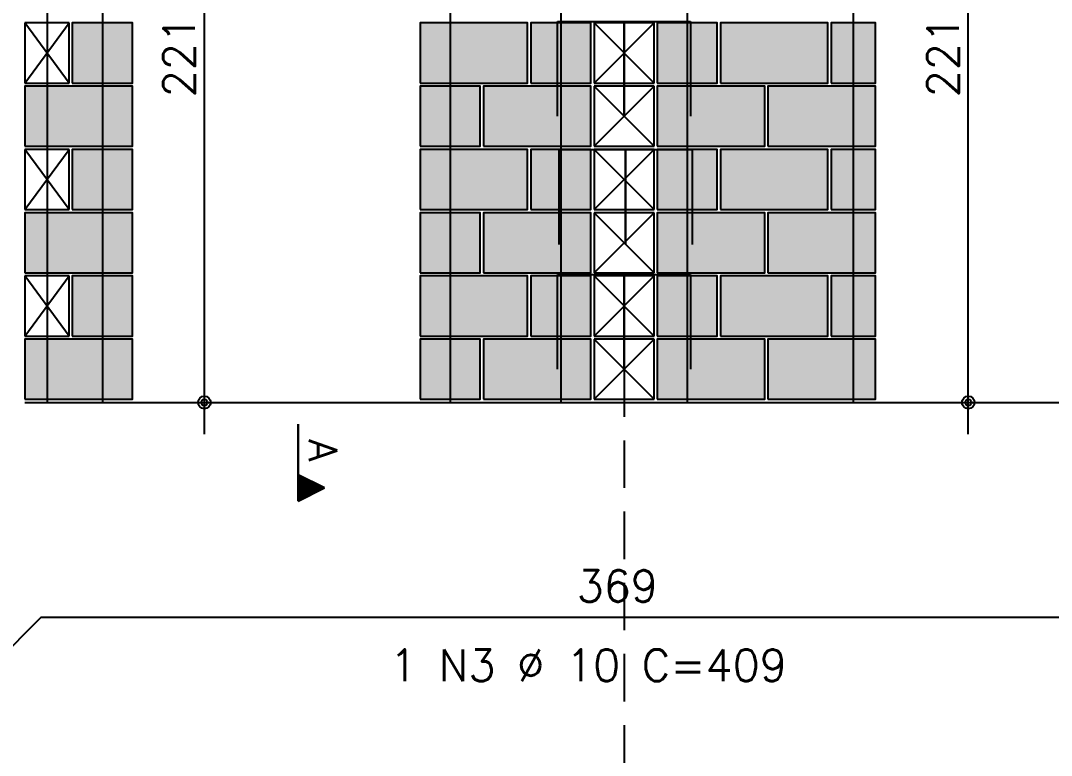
# Model space of a CAD drawing. Extents: x -2 to 121, y -2 to 61.
# Drawn here: x 39.86 to 46.38, y 8.04 to 12.69 of the extents above; entities that cross this region are included whole.
import ezdxf

# ---------------------------------------------------------------- set-up
doc = ezdxf.new("R2010")
doc.units = 0
doc.header["$MEASUREMENT"] = 0
doc.linetypes.add('ESTILO_TQS_0001', pattern=[0.45, 0.3, -0.15])
for name, color, linetype in [('PENA_01', 1, 'CONTINUOUS'), ('PENA_02', 2, 'CONTINUOUS'), ('PENA_03', 3, 'CONTINUOUS'), ('PENA_05', 5, 'CONTINUOUS'), ('PENA_21', 100, 'CONTINUOUS'), ('PENA_23', 50, 'CONTINUOUS'), ('PENA_28', 135, 'CONTINUOUS')]:
    doc.layers.add(name, color=color, linetype=linetype)
doc.styles.get("Standard").update_dxf_attribs({"font": 'ROMANS.SHX'})

msp = doc.modelspace()

# ---------------------------------------------------------------- linework, layer by layer
at = {"layer": 'PENA_01', "linetype": 'Continuous'}
for p, q in [((41.02722, 10.075732), (41.02722, 14.895732)), ((45.859388, 10.075732), (45.859388, 14.895732)), ((41.117492, 10.275732), (41.22722, 10.275732)), ((46.013552, 10.275732), (46.059388, 10.275732))]:
    msp.add_line(p, q, dxfattribs=at)
at = {"layer": 'PENA_01', "linetype": 'ESTILO_TQS_0001'}
msp.add_line((43.681845, 10.485732), (43.681845, 4.630026), dxfattribs=at)
at = {"layer": 'PENA_02', "linetype": 'Continuous'}
for p, q in [((40.171845, 12.675732), (39.891845, 12.675732)), ((39.891845, 12.675732), (39.891845, 12.295732)), ((40.171845, 12.295732), (40.171845, 12.675732)), ((43.871845, 12.675732), (43.491845, 12.675732)), ((43.491845, 12.675732), (43.491845, 12.295732)), ((43.871845, 12.295732), (43.871845, 12.675732)), ((39.891845, 12.295732), (40.171845, 12.295732)), ((43.491845, 12.295732), (43.871845, 12.295732)), ((43.871845, 12.275732), (43.491845, 12.275732)), ((43.491845, 12.275732), (43.491845, 11.895732)), ((43.871845, 11.895732), (43.871845, 12.275732)), ((40.171845, 11.875732), (39.891845, 11.875732)), ((39.891845, 11.875732), (39.891845, 11.495732)), ((40.171845, 11.495732), (40.171845, 11.875732)), ((43.491845, 11.895732), (43.871845, 11.895732)), ((43.871845, 11.875732), (43.491845, 11.875732)), ((43.491845, 11.875732), (43.491845, 11.495732)), ((43.871845, 11.495732), (43.871845, 11.875732)), ((39.891845, 11.495732), (40.171845, 11.495732)), ((43.491845, 11.495732), (43.871845, 11.495732)), ((43.871845, 11.475732), (43.491845, 11.475732)), ((43.491845, 11.475732), (43.491845, 11.095732)), ((43.871845, 11.095732), (43.871845, 11.475732)), ((43.491845, 11.095732), (43.871845, 11.095732)), ((40.171845, 11.075732), (39.891845, 11.075732)), ((39.891845, 11.075732), (39.891845, 10.695732)), ((40.171845, 10.695732), (40.171845, 11.075732)), ((43.871845, 11.075732), (43.491845, 11.075732)), ((43.491845, 11.075732), (43.491845, 10.695732)), ((43.871845, 10.695732), (43.871845, 11.075732)), ((39.891845, 10.695732), (40.171845, 10.695732)), ((43.491845, 10.695732), (43.871845, 10.695732)), ((43.871845, 10.675732), (43.491845, 10.675732)), ((43.491845, 10.675732), (43.491845, 10.295732)), ((43.871845, 10.295732), (43.871845, 10.675732)), ((39.891845, 10.275732), (47.471845, 10.275732)), ((43.491845, 10.295732), (43.871845, 10.295732))]:
    msp.add_line(p, q, dxfattribs=at)
for points in [[(40.191845, 12.295732), (40.571845, 12.295732), (40.571845, 12.675732), (40.191845, 12.675732), (40.191845, 12.295732)], [(42.391845, 12.295732), (43.071845, 12.295732), (43.071845, 12.675732), (42.391845, 12.675732), (42.391845, 12.295732)], [(43.091845, 12.295732), (43.471845, 12.295732), (43.471845, 12.675732), (43.091845, 12.675732), (43.091845, 12.295732)], [(43.891845, 12.295732), (44.271845, 12.295732), (44.271845, 12.675732), (43.891845, 12.675732), (43.891845, 12.295732)], [(44.291845, 12.295732), (44.971845, 12.295732), (44.971845, 12.675732), (44.291845, 12.675732), (44.291845, 12.295732)], [(44.991845, 12.295732), (45.271845, 12.295732), (45.271845, 12.675732), (44.991845, 12.675732), (44.991845, 12.295732)], [(39.891845, 11.895732), (40.571845, 11.895732), (40.571845, 12.275732), (39.891845, 12.275732), (39.891845, 11.895732)], [(42.391845, 11.895732), (42.771845, 11.895732), (42.771845, 12.275732), (42.391845, 12.275732), (42.391845, 11.895732)], [(42.791845, 11.895732), (43.471845, 11.895732), (43.471845, 12.275732), (42.791845, 12.275732), (42.791845, 11.895732)], [(43.891845, 11.895732), (44.571845, 11.895732), (44.571845, 12.275732), (43.891845, 12.275732), (43.891845, 11.895732)], [(44.591845, 11.895732), (45.271845, 11.895732), (45.271845, 12.275732), (44.591845, 12.275732), (44.591845, 11.895732)], [(40.191845, 11.495732), (40.571845, 11.495732), (40.571845, 11.875732), (40.191845, 11.875732), (40.191845, 11.495732)], [(42.391845, 11.495732), (43.071845, 11.495732), (43.071845, 11.875732), (42.391845, 11.875732), (42.391845, 11.495732)], [(43.091845, 11.495732), (43.471845, 11.495732), (43.471845, 11.875732), (43.091845, 11.875732), (43.091845, 11.495732)], [(43.891845, 11.495732), (44.271845, 11.495732), (44.271845, 11.875732), (43.891845, 11.875732), (43.891845, 11.495732)], [(44.291845, 11.495732), (44.971845, 11.495732), (44.971845, 11.875732), (44.291845, 11.875732), (44.291845, 11.495732)], [(44.991845, 11.495732), (45.271845, 11.495732), (45.271845, 11.875732), (44.991845, 11.875732), (44.991845, 11.495732)], [(39.891845, 11.095732), (40.571845, 11.095732), (40.571845, 11.475732), (39.891845, 11.475732), (39.891845, 11.095732)], [(42.391845, 11.095732), (42.771845, 11.095732), (42.771845, 11.475732), (42.391845, 11.475732), (42.391845, 11.095732)], [(42.791845, 11.095732), (43.471845, 11.095732), (43.471845, 11.475732), (42.791845, 11.475732), (42.791845, 11.095732)], [(43.891845, 11.095732), (44.571845, 11.095732), (44.571845, 11.475732), (43.891845, 11.475732), (43.891845, 11.095732)], [(44.591845, 11.095732), (45.271845, 11.095732), (45.271845, 11.475732), (44.591845, 11.475732), (44.591845, 11.095732)], [(40.191845, 10.695732), (40.571845, 10.695732), (40.571845, 11.075732), (40.191845, 11.075732), (40.191845, 10.695732)], [(42.391845, 10.695732), (43.071845, 10.695732), (43.071845, 11.075732), (42.391845, 11.075732), (42.391845, 10.695732)], [(43.091845, 10.695732), (43.471845, 10.695732), (43.471845, 11.075732), (43.091845, 11.075732), (43.091845, 10.695732)], [(43.891845, 10.695732), (44.271845, 10.695732), (44.271845, 11.075732), (43.891845, 11.075732), (43.891845, 10.695732)], [(44.291845, 10.695732), (44.971845, 10.695732), (44.971845, 11.075732), (44.291845, 11.075732), (44.291845, 10.695732)], [(44.991845, 10.695732), (45.271845, 10.695732), (45.271845, 11.075732), (44.991845, 11.075732), (44.991845, 10.695732)], [(39.891845, 10.295732), (40.571845, 10.295732), (40.571845, 10.675732), (39.891845, 10.675732), (39.891845, 10.295732)], [(42.391845, 10.295732), (42.771845, 10.295732), (42.771845, 10.675732), (42.391845, 10.675732), (42.391845, 10.295732)], [(42.791845, 10.295732), (43.471845, 10.295732), (43.471845, 10.675732), (42.791845, 10.675732), (42.791845, 10.295732)], [(43.891845, 10.295732), (44.571845, 10.295732), (44.571845, 10.675732), (43.891845, 10.675732), (43.891845, 10.295732)], [(44.591845, 10.295732), (45.271845, 10.295732), (45.271845, 10.675732), (44.591845, 10.675732), (44.591845, 10.295732)]]:
    msp.add_lwpolyline(points, dxfattribs=at)
for centre, radius in [((41.02722, 10.275732), 0.04), ((45.859388, 10.275732), 0.04), ((41.02722, 10.275732), 0.02), ((45.859388, 10.275732), 0.02)]:
    msp.add_circle(centre, radius, dxfattribs=at)
at = {"layer": 'PENA_03', "linetype": 'Continuous'}
for p, q in [((39.891845, 12.295732), (40.171845, 12.675732)), ((40.171845, 12.295732), (39.891845, 12.675732)), ((43.491845, 12.295732), (43.871845, 12.675732)), ((43.871845, 12.295732), (43.491845, 12.675732)), ((43.491845, 11.895732), (43.871845, 12.275732)), ((43.871845, 11.895732), (43.491845, 12.275732)), ((39.891845, 11.495732), (40.171845, 11.875732)), ((40.171845, 11.495732), (39.891845, 11.875732)), ((43.491845, 11.495732), (43.871845, 11.875732)), ((43.871845, 11.495732), (43.491845, 11.875732)), ((43.491845, 11.095732), (43.871845, 11.475732)), ((43.871845, 11.095732), (43.491845, 11.475732)), ((39.891845, 10.695732), (40.171845, 11.075732)), ((40.171845, 10.695732), (39.891845, 11.075732)), ((43.491845, 10.695732), (43.871845, 11.075732)), ((43.871845, 10.695732), (43.491845, 11.075732)), ((43.491845, 10.295732), (43.871845, 10.675732)), ((43.871845, 10.295732), (43.491845, 10.675732)), ((40.917492, 10.275732), (40.917492, 10.275732)), ((45.813552, 10.275732), (45.813552, 10.275732)), ((41.62009, 10.138667), (41.62009, 9.652285)), ((41.620786, 9.81787), (41.620786, 10.138667)), ((41.786023, 9.735251), (41.620785, 9.81787)), ((41.620786, 9.653413), (41.620786, 9.81709)), ((41.784462, 9.735251), (41.620786, 9.81709)), ((41.632854, 9.658667), (41.632854, 9.811836)), ((41.645618, 9.665049), (41.645618, 9.805454)), ((41.658382, 9.671431), (41.658382, 9.799072)), ((41.671146, 9.677813), (41.671146, 9.79269)), ((41.68391, 9.684195), (41.68391, 9.786308)), ((41.62009, 9.652285), (41.786023, 9.735251)), ((41.620785, 9.653413), (41.784462, 9.735251)), ((41.696674, 9.690577), (41.696674, 9.779926)), ((41.709438, 9.696959), (41.709438, 9.773544)), ((41.722202, 9.703341), (41.722202, 9.767162)), ((41.734966, 9.709723), (41.734966, 9.76078)), ((41.74773, 9.716105), (41.74773, 9.754398)), ((41.760495, 9.722487), (41.760495, 9.748016)), ((41.773259, 9.728869), (41.773259, 9.741633))]:
    msp.add_line(p, q, dxfattribs=at)
at = {"layer": 'PENA_05', "linetype": 'Continuous'}
for p, q in [((43.261845, 12.085732), (43.261845, 12.685732)), ((43.261845, 12.685732), (43.681845, 12.685732)), ((43.681845, 12.085732), (43.681845, 12.685732)), ((43.681845, 12.685732), (44.101845, 12.685732)), ((43.681845, 12.685732), (43.681845, 12.085732)), ((44.101845, 12.685732), (44.101845, 12.085732)), ((43.271845, 11.275732), (43.271845, 11.875732)), ((43.271845, 11.875732), (43.691845, 11.875732)), ((43.691845, 11.275732), (43.691845, 11.875732)), ((43.691845, 11.875732), (44.111845, 11.875732)), ((43.691845, 11.875732), (43.691845, 11.275732)), ((44.111845, 11.875732), (44.111845, 11.275732)), ((43.261845, 10.485732), (43.261845, 11.085732)), ((43.261845, 11.085732), (43.681845, 11.085732)), ((43.681845, 10.485732), (43.681845, 11.085732)), ((43.681845, 11.085732), (44.101845, 11.085732)), ((43.681845, 11.085732), (43.681845, 10.485732)), ((44.101845, 11.085732), (44.101845, 10.485732)), ((39.991845, 8.915145), (39.709002, 8.632302)), ((47.371845, 8.915145), (39.991845, 8.915145))]:
    msp.add_line(p, q, dxfattribs=at)
for points in [[(40.031845, 16.915732), (40.031845, 10.275732)], [(40.381845, 16.915732), (40.381845, 10.275732)], [(42.581845, 16.915732), (42.581845, 10.275732)], [(43.281845, 16.915732), (43.281845, 10.275732)], [(44.081845, 16.915732), (44.081845, 10.275732)], [(45.131845, 16.915732), (45.131845, 10.275732)]]:
    msp.add_lwpolyline(points, dxfattribs=at)
at = {"layer": 'PENA_21', "linetype": 'Continuous'}
for points in [[(42.391845, 12.295732), (43.071845, 12.295732), (43.071845, 12.675732), (42.391845, 12.675732), (42.391845, 12.295732)], [(44.291845, 12.295732), (44.971845, 12.295732), (44.971845, 12.675732), (44.291845, 12.675732), (44.291845, 12.295732)], [(39.891845, 11.895732), (40.571845, 11.895732), (40.571845, 12.275732), (39.891845, 12.275732), (39.891845, 11.895732)], [(42.791845, 11.895732), (43.471845, 11.895732), (43.471845, 12.275732), (42.791845, 12.275732), (42.791845, 11.895732)], [(43.891845, 11.895732), (44.571845, 11.895732), (44.571845, 12.275732), (43.891845, 12.275732), (43.891845, 11.895732)], [(44.591845, 11.895732), (45.271845, 11.895732), (45.271845, 12.275732), (44.591845, 12.275732), (44.591845, 11.895732)], [(42.391845, 11.495732), (43.071845, 11.495732), (43.071845, 11.875732), (42.391845, 11.875732), (42.391845, 11.495732)], [(44.291845, 11.495732), (44.971845, 11.495732), (44.971845, 11.875732), (44.291845, 11.875732), (44.291845, 11.495732)], [(39.891845, 11.095732), (40.571845, 11.095732), (40.571845, 11.475732), (39.891845, 11.475732), (39.891845, 11.095732)], [(42.791845, 11.095732), (43.471845, 11.095732), (43.471845, 11.475732), (42.791845, 11.475732), (42.791845, 11.095732)], [(43.891845, 11.095732), (44.571845, 11.095732), (44.571845, 11.475732), (43.891845, 11.475732), (43.891845, 11.095732)], [(44.591845, 11.095732), (45.271845, 11.095732), (45.271845, 11.475732), (44.591845, 11.475732), (44.591845, 11.095732)], [(42.391845, 10.695732), (43.071845, 10.695732), (43.071845, 11.075732), (42.391845, 11.075732), (42.391845, 10.695732)], [(44.291845, 10.695732), (44.971845, 10.695732), (44.971845, 11.075732), (44.291845, 11.075732), (44.291845, 10.695732)], [(39.891845, 10.295732), (40.571845, 10.295732), (40.571845, 10.675732), (39.891845, 10.675732), (39.891845, 10.295732)], [(42.791845, 10.295732), (43.471845, 10.295732), (43.471845, 10.675732), (42.791845, 10.675732), (42.791845, 10.295732)], [(43.891845, 10.295732), (44.571845, 10.295732), (44.571845, 10.675732), (43.891845, 10.675732), (43.891845, 10.295732)], [(44.591845, 10.295732), (45.271845, 10.295732), (45.271845, 10.675732), (44.591845, 10.675732), (44.591845, 10.295732)]]:
    msp.add_lwpolyline(points, dxfattribs=at)
for points in [[(42.391845, 12.295732), (43.071845, 12.295732), (43.071845, 12.675732)], [(42.391845, 12.295732), (43.071845, 12.675732), (42.391845, 12.675732)], [(42.391845, 12.295732), (42.391845, 12.675732), (42.391845, 12.295732)], [(44.291845, 12.295732), (44.971845, 12.295732), (44.971845, 12.675732)], [(44.291845, 12.295732), (44.971845, 12.675732), (44.291845, 12.675732)], [(44.291845, 12.295732), (44.291845, 12.675732), (44.291845, 12.295732)], [(39.891845, 11.895732), (40.571845, 11.895732), (40.571845, 12.275732)], [(39.891845, 11.895732), (40.571845, 12.275732), (39.891845, 12.275732)], [(39.891845, 11.895732), (39.891845, 12.275732), (39.891845, 11.895732)], [(42.791845, 11.895732), (43.471845, 11.895732), (43.471845, 12.275732)], [(42.791845, 11.895732), (43.471845, 12.275732), (42.791845, 12.275732)], [(42.791845, 11.895732), (42.791845, 12.275732), (42.791845, 11.895732)], [(43.891845, 11.895732), (44.571845, 11.895732), (44.571845, 12.275732)], [(43.891845, 11.895732), (44.571845, 12.275732), (43.891845, 12.275732)], [(43.891845, 11.895732), (43.891845, 12.275732), (43.891845, 11.895732)], [(44.591845, 11.895732), (45.271845, 11.895732), (45.271845, 12.275732)], [(44.591845, 11.895732), (45.271845, 12.275732), (44.591845, 12.275732)], [(44.591845, 11.895732), (44.591845, 12.275732), (44.591845, 11.895732)], [(42.391845, 11.495732), (43.071845, 11.495732), (43.071845, 11.875732)], [(42.391845, 11.495732), (43.071845, 11.875732), (42.391845, 11.875732)], [(42.391845, 11.495732), (42.391845, 11.875732), (42.391845, 11.495732)], [(44.291845, 11.495732), (44.971845, 11.495732), (44.971845, 11.875732)], [(44.291845, 11.495732), (44.971845, 11.875732), (44.291845, 11.875732)], [(44.291845, 11.495732), (44.291845, 11.875732), (44.291845, 11.495732)], [(39.891845, 11.095732), (40.571845, 11.095732), (40.571845, 11.475732)], [(39.891845, 11.095732), (40.571845, 11.475732), (39.891845, 11.475732)], [(39.891845, 11.095732), (39.891845, 11.475732), (39.891845, 11.095732)], [(42.791845, 11.095732), (43.471845, 11.095732), (43.471845, 11.475732)], [(42.791845, 11.095732), (43.471845, 11.475732), (42.791845, 11.475732)], [(42.791845, 11.095732), (42.791845, 11.475732), (42.791845, 11.095732)], [(43.891845, 11.095732), (44.571845, 11.095732), (44.571845, 11.475732)], [(43.891845, 11.095732), (44.571845, 11.475732), (43.891845, 11.475732)], [(43.891845, 11.095732), (43.891845, 11.475732), (43.891845, 11.095732)], [(44.591845, 11.095732), (45.271845, 11.095732), (45.271845, 11.475732)], [(44.591845, 11.095732), (45.271845, 11.475732), (44.591845, 11.475732)], [(44.591845, 11.095732), (44.591845, 11.475732), (44.591845, 11.095732)], [(42.391845, 10.695732), (43.071845, 10.695732), (43.071845, 11.075732)], [(42.391845, 10.695732), (43.071845, 11.075732), (42.391845, 11.075732)], [(42.391845, 10.695732), (42.391845, 11.075732), (42.391845, 10.695732)], [(44.291845, 10.695732), (44.971845, 10.695732), (44.971845, 11.075732)], [(44.291845, 10.695732), (44.971845, 11.075732), (44.291845, 11.075732)], [(44.291845, 10.695732), (44.291845, 11.075732), (44.291845, 10.695732)], [(39.891845, 10.295732), (40.571845, 10.295732), (40.571845, 10.675732)], [(39.891845, 10.295732), (40.571845, 10.675732), (39.891845, 10.675732)], [(39.891845, 10.295732), (39.891845, 10.675732), (39.891845, 10.295732)], [(42.791845, 10.295732), (43.471845, 10.295732), (43.471845, 10.675732)], [(42.791845, 10.295732), (43.471845, 10.675732), (42.791845, 10.675732)], [(42.791845, 10.295732), (42.791845, 10.675732), (42.791845, 10.295732)], [(43.891845, 10.295732), (44.571845, 10.295732), (44.571845, 10.675732)], [(43.891845, 10.295732), (44.571845, 10.675732), (43.891845, 10.675732)], [(43.891845, 10.295732), (43.891845, 10.675732), (43.891845, 10.295732)], [(44.591845, 10.295732), (45.271845, 10.295732), (45.271845, 10.675732)], [(44.591845, 10.295732), (45.271845, 10.675732), (44.591845, 10.675732)], [(44.591845, 10.295732), (44.591845, 10.675732), (44.591845, 10.295732)]]:
    msp.add_solid(points, dxfattribs=at)
at = {"layer": 'PENA_23', "linetype": 'Continuous'}
for points in [[(40.191845, 12.295732), (40.571845, 12.295732), (40.571845, 12.675732), (40.191845, 12.675732), (40.191845, 12.295732)], [(43.091845, 12.295732), (43.471845, 12.295732), (43.471845, 12.675732), (43.091845, 12.675732), (43.091845, 12.295732)], [(43.891845, 12.295732), (44.271845, 12.295732), (44.271845, 12.675732), (43.891845, 12.675732), (43.891845, 12.295732)], [(42.391845, 11.895732), (42.771845, 11.895732), (42.771845, 12.275732), (42.391845, 12.275732), (42.391845, 11.895732)], [(40.191845, 11.495732), (40.571845, 11.495732), (40.571845, 11.875732), (40.191845, 11.875732), (40.191845, 11.495732)], [(43.091845, 11.495732), (43.471845, 11.495732), (43.471845, 11.875732), (43.091845, 11.875732), (43.091845, 11.495732)], [(43.891845, 11.495732), (44.271845, 11.495732), (44.271845, 11.875732), (43.891845, 11.875732), (43.891845, 11.495732)], [(42.391845, 11.095732), (42.771845, 11.095732), (42.771845, 11.475732), (42.391845, 11.475732), (42.391845, 11.095732)], [(40.191845, 10.695732), (40.571845, 10.695732), (40.571845, 11.075732), (40.191845, 11.075732), (40.191845, 10.695732)], [(43.091845, 10.695732), (43.471845, 10.695732), (43.471845, 11.075732), (43.091845, 11.075732), (43.091845, 10.695732)], [(43.891845, 10.695732), (44.271845, 10.695732), (44.271845, 11.075732), (43.891845, 11.075732), (43.891845, 10.695732)], [(42.391845, 10.295732), (42.771845, 10.295732), (42.771845, 10.675732), (42.391845, 10.675732), (42.391845, 10.295732)]]:
    msp.add_lwpolyline(points, dxfattribs=at)
for points in [[(40.191845, 12.295732), (40.571845, 12.295732), (40.571845, 12.675732)], [(40.191845, 12.295732), (40.571845, 12.675732), (40.191845, 12.675732)], [(40.191845, 12.295732), (40.191845, 12.675732), (40.191845, 12.295732)], [(43.091845, 12.295732), (43.471845, 12.295732), (43.471845, 12.675732)], [(43.091845, 12.295732), (43.471845, 12.675732), (43.091845, 12.675732)], [(43.091845, 12.295732), (43.091845, 12.675732), (43.091845, 12.295732)], [(43.891845, 12.295732), (44.271845, 12.295732), (44.271845, 12.675732)], [(43.891845, 12.295732), (44.271845, 12.675732), (43.891845, 12.675732)], [(43.891845, 12.295732), (43.891845, 12.675732), (43.891845, 12.295732)], [(42.391845, 11.895732), (42.771845, 11.895732), (42.771845, 12.275732)], [(42.391845, 11.895732), (42.771845, 12.275732), (42.391845, 12.275732)], [(42.391845, 11.895732), (42.391845, 12.275732), (42.391845, 11.895732)], [(40.191845, 11.495732), (40.571845, 11.495732), (40.571845, 11.875732)], [(40.191845, 11.495732), (40.571845, 11.875732), (40.191845, 11.875732)], [(40.191845, 11.495732), (40.191845, 11.875732), (40.191845, 11.495732)], [(43.091845, 11.495732), (43.471845, 11.495732), (43.471845, 11.875732)], [(43.091845, 11.495732), (43.471845, 11.875732), (43.091845, 11.875732)], [(43.091845, 11.495732), (43.091845, 11.875732), (43.091845, 11.495732)], [(43.891845, 11.495732), (44.271845, 11.495732), (44.271845, 11.875732)], [(43.891845, 11.495732), (44.271845, 11.875732), (43.891845, 11.875732)], [(43.891845, 11.495732), (43.891845, 11.875732), (43.891845, 11.495732)], [(42.391845, 11.095732), (42.771845, 11.095732), (42.771845, 11.475732)], [(42.391845, 11.095732), (42.771845, 11.475732), (42.391845, 11.475732)], [(42.391845, 11.095732), (42.391845, 11.475732), (42.391845, 11.095732)], [(40.191845, 10.695732), (40.571845, 10.695732), (40.571845, 11.075732)], [(40.191845, 10.695732), (40.571845, 11.075732), (40.191845, 11.075732)], [(40.191845, 10.695732), (40.191845, 11.075732), (40.191845, 10.695732)], [(43.091845, 10.695732), (43.471845, 10.695732), (43.471845, 11.075732)], [(43.091845, 10.695732), (43.471845, 11.075732), (43.091845, 11.075732)], [(43.091845, 10.695732), (43.091845, 11.075732), (43.091845, 10.695732)], [(43.891845, 10.695732), (44.271845, 10.695732), (44.271845, 11.075732)], [(43.891845, 10.695732), (44.271845, 11.075732), (43.891845, 11.075732)], [(43.891845, 10.695732), (43.891845, 11.075732), (43.891845, 10.695732)], [(42.391845, 10.295732), (42.771845, 10.295732), (42.771845, 10.675732)], [(42.391845, 10.295732), (42.771845, 10.675732), (42.391845, 10.675732)], [(42.391845, 10.295732), (42.391845, 10.675732), (42.391845, 10.295732)]]:
    msp.add_solid(points, dxfattribs=at)
at = {"layer": 'PENA_28', "linetype": 'Continuous'}
for points in [[(44.991845, 12.295732), (45.271845, 12.295732), (45.271845, 12.675732), (44.991845, 12.675732), (44.991845, 12.295732)], [(44.991845, 11.495732), (45.271845, 11.495732), (45.271845, 11.875732), (44.991845, 11.875732), (44.991845, 11.495732)], [(44.991845, 10.695732), (45.271845, 10.695732), (45.271845, 11.075732), (44.991845, 11.075732), (44.991845, 10.695732)]]:
    msp.add_lwpolyline(points, dxfattribs=at)
for points in [[(44.991845, 12.295732), (45.271845, 12.295732), (45.271845, 12.675732)], [(44.991845, 12.295732), (45.271845, 12.675732), (44.991845, 12.675732)], [(44.991845, 12.295732), (44.991845, 12.675732), (44.991845, 12.295732)], [(44.991845, 11.495732), (45.271845, 11.495732), (45.271845, 11.875732)], [(44.991845, 11.495732), (45.271845, 11.875732), (44.991845, 11.875732)], [(44.991845, 11.495732), (44.991845, 11.875732), (44.991845, 11.495732)], [(44.991845, 10.695732), (45.271845, 10.695732), (45.271845, 11.075732)], [(44.991845, 10.695732), (45.271845, 11.075732), (44.991845, 11.075732)], [(44.991845, 10.695732), (44.991845, 11.075732), (44.991845, 10.695732)]]:
    msp.add_solid(points, dxfattribs=at)

# ---------------------------------------------------------------- texts
at = {"layer": 'PENA_03', "linetype": 'Continuous'}
for s, height, rotation, p in [('221', 0.2, 90, (40.96722, 12.205732)), ('221', 0.2, 90, (45.799388, 12.205732)), ('A', 0.18, 270, (41.687119, 10.042113))]:
    msp.add_text(s, height=height, rotation=rotation, dxfattribs=at).set_placement(p)
for s, p in [('369', (43.381845, 9.015145)), ('1 N3 %%c 10 C=409', (42.200158, 8.513893))]:
    msp.add_text(s, height=0.2, dxfattribs=at).set_placement(p)

doc.saveas('drawing.dxf')
